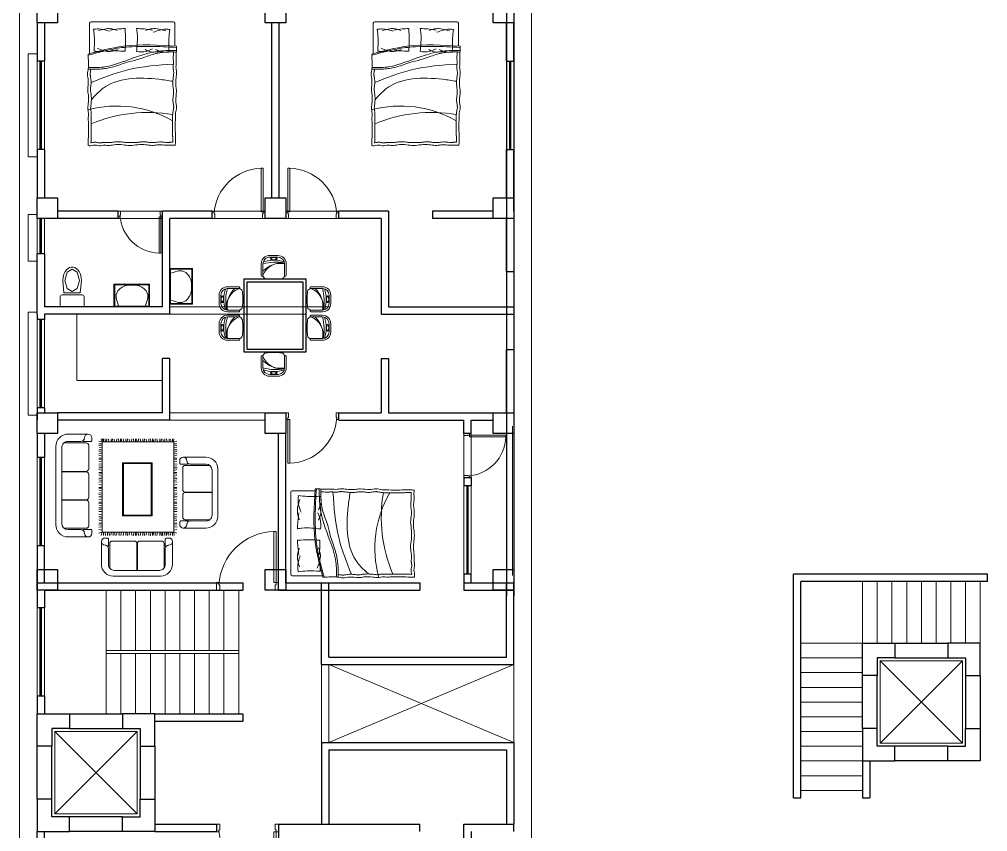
# Model space of a CAD drawing. Header units: inches. Extents: x 23587 to 406221, y -226199 to -75910.
# Drawn here: x 402297 to 402955, y -220463 to -219911 of the extents above; entities that cross this region are included whole.
import ezdxf

# ---------------------------------------------------------------- set-up
doc = ezdxf.new("R2010")
doc.units = ezdxf.units.IN
doc.header["$LTSCALE"] = 25.4
doc.header["$MEASUREMENT"] = 0
doc.linetypes.add('DASHED2', pattern=[9.525, 6.35, -3.175])
doc.layers.add('DOOR', color=42, linetype='Continuous')
for name, color, linetype, lineweight in [('FIXTURE', 8, 'Continuous', 13), ('Fresh air fan', 250, 'Continuous', 0), ('FUR', 24, 'Continuous', 13)]:
    doc.layers.add(name, color=color, linetype=linetype, lineweight=lineweight)

# ---------------------------------------------------------------- blocks, each defined once
blk = doc.blocks.new('VNBVN')
at = {"layer": 'DOOR', "color": 8, "lineweight": 5}
for points in [[(24894.12, -74768.93), (24892.62, -74768.93), (24892.62, -74801.93), (24894.12, -74801.93)], [(24855.62, -74801.93), (24855.62, -74806.93), (24857.62, -74806.93), (24857.62, -74803.43), (24857.12, -74803.43), (24857.12, -74801.93)], [(24895.62, -74801.93), (24895.62, -74806.93), (24893.62, -74806.93), (24893.62, -74803.43), (24894.12, -74803.43), (24894.12, -74801.93)]]:
    blk.add_lwpolyline(points, close=True, dxfattribs=at)
blk.add_arc((24893.65, -74805.51), 36.59, 91.61664, 176.74645, dxfattribs=at)
blk = doc.blocks.new('FGHFDHF')
at = {"layer": 'FUR', "color": 253, "lineweight": 5}
for p, q in [((955.15, -4492.06), (955.15, -4476.39)), ((956.1, -4475.44), (989.1, -4475.44)), ((987.2, -4475.44), (1011.99, -4475.44)), ((1012.94, -4476.39), (1012.94, -4497.01))]:
    blk.add_line(p, q, dxfattribs=at)
for centre, radius, start, end in [((956.1, -4476.39), 0.95, 90, 180), ((1011.99, -4476.39), 0.95, 0, 90), ((973.25, -4636.83), 99.85, 67.28718, 99.64959), ((994.26, -4607.39), 74.77, 74.62827, 120.25371)]:
    blk.add_arc(centre, radius, start, end, dxfattribs=at)
for points in [[(961.2, -4481.62), (970.54, -4480.09), (974.91, -4481.26)], [(1006.96, -4481.41), (998.68, -4480.09), (994.31, -4481.26)], [(958.53, -4480.71), (961.17, -4480.43), (969.81, -4482.53)], [(958.53, -4480.71), (959.07, -4486.67), (958.95, -4495.71)], [(970.3, -4481.05), (975.97, -4480.29), (981.07, -4479.96)], [(981.07, -4479.96), (980.59, -4483.29), (981.15, -4495.69)], [(988.86, -4479.96), (988.56, -4488.07), (988.78, -4495.33)], [(998.92, -4481.05), (993.25, -4480.29), (988.86, -4479.96)], [(1010.26, -4480.5), (1006.99, -4480.22), (999.41, -4481.79)], [(1010.26, -4480.5), (1009.72, -4486.67), (1009.84, -4495.35)], [(953.85, -4492.06), (990.03, -4492.03), (1013.99, -4497.29)], [(953.85, -4492.06), (954.05, -4496.42), (954.2, -4500.53), (954.12, -4503.97), (954.27, -4506.04), (953.9, -4509.69), (954.2, -4513.28), (954.35, -4519.34), (953.96, -4522.76), (954.42, -4529.17), (953.91, -4533.48), (954.51, -4537.37), (954.68, -4540.71), (954.64, -4552.34), (954.53, -4556.51), (954.79, -4559.39)], [(953.97, -4494.8), (965.52, -4495.31), (989.03, -4502.05), (1003.61, -4506.17), (1013.8, -4506.55)], [(958.95, -4495.71), (963.65, -4495.92), (968.1, -4494.25)], [(965.42, -4495.48), (970.32, -4495.97), (975.3, -4494.23)], [(970.21, -4493.84), (974.47, -4495.51), (981.15, -4495.69)], [(998.82, -4494.7), (994.74, -4495.15), (988.78, -4495.33)], [(1007.7, -4493.36), (998.9, -4495.61), (993.92, -4494.23)], [(1009.84, -4495.35), (1005.57, -4495.56), (1000.34, -4494.66)], [(1013.96, -4559.4), (1013.82, -4555.04), (1013.72, -4543.93), (1013.83, -4540.48), (1013.71, -4538.41), (1014.12, -4534.77), (1013.87, -4531.17), (1013.79, -4525.11), (1014.22, -4521.7), (1013.85, -4515.29), (1014.4, -4510.98), (1013.85, -4507.09), (1013.72, -4503.75), (1013.82, -4499.11), (1013.84, -4498.08), (1013.99, -4497.29)], [(956.04, -4504.12), (986.93, -4508.02), (1011.93, -4516.66)], [(956.33, -4515.81), (965.94, -4514.49), (1004.34, -4520.97), (1011.76, -4528.47)], [(1013.96, -4559.4), (1013.3, -4559.58), (1009.2, -4559.13), (1005.75, -4559.63), (1003.6, -4559.28), (1000.03, -4559.39), (996.36, -4558.98), (991.63, -4558.86), (986.96, -4559.41), (976.16, -4558.83), (971.74, -4559.33), (967.98, -4559.2), (964.41, -4558.94), (960.05, -4559.27), (957.67, -4559.14), (954.79, -4559.39)]]:
    blk.add_spline(points, degree=3, dxfattribs=at)
for points, knots in [([(953.87, -4492.86), (956.91, -4492.68), (959.92, -4492.49), (968.91, -4492.07), (974.87, -4491.96), (987.19, -4492.51), (989.11, -4492.71), (992.94, -4493.22), (994.85, -4493.54), (1000.58, -4494.65), (1004.38, -4495.58), (1010.05, -4497.06), (1011.91, -4497.56), (1013.78, -4498.07)], [0, 0, 0, 0, 9.44479, 9.44479, 28.334371, 28.334371, 34.525324, 34.525324, 40.716276, 40.716276, 53.09818, 53.09818, 59.167455, 59.167455, 59.167455, 59.167455]), ([(954.02, -4495.95), (954.66, -4495.94), (955.22, -4495.93), (956.92, -4495.91), (958.04, -4495.91), (960.65, -4495.96), (962.12, -4496.04), (964.34, -4496.28), (965.11, -4496.39), (966.63, -4496.67), (967.39, -4496.84), (969.67, -4497.43), (971.19, -4497.91), (975.62, -4499.52), (978.55, -4500.82), (987.59, -4502.73), (989.16, -4503.37), (992.33, -4504.56), (993.94, -4505.11), (996.99, -4506.02), (998.44, -4506.39), (1001.18, -4506.96), (1002.47, -4507.18), (1005.06, -4507.48), (1006.36, -4507.57), (1009.75, -4507.71), (1011.84, -4507.7), (1014.17, -4507.64)], [0, 0, 0, 0, 1.782034, 1.782034, 5.346101, 5.346101, 10.196119, 10.196119, 12.82454, 12.82454, 15.45296, 15.45296, 20.709801, 20.709801, 30.775139, 30.775139, 35.955445, 35.955445, 41.13575, 41.13575, 45.691005, 45.691005, 49.650261, 49.650261, 53.609516, 53.609516, 60.078988, 60.078988, 60.078988, 60.078988]), ([(955.96, -4495.92), (955.98, -4496.87), (955.99, -4497.06), (956.03, -4497.74), (956.06, -4498.24), (956.09, -4499.23), (956.1, -4499.71), (956.1, -4500.5), (956.09, -4500.81), (956.07, -4501.4), (956.05, -4501.69), (956.01, -4502.52), (955.99, -4503.04), (956.01, -4503.73), (956.02, -4503.93), (956.06, -4504.37), (956.08, -4504.6), (956.13, -4505.14), (956.16, -4505.44), (956.17, -4505.96), (956.17, -4506.16), (956.16, -4506.55), (956.15, -4506.74), (956.1, -4507.3), (956.06, -4507.64), (955.97, -4508.33), (955.92, -4508.65), (955.85, -4509.17), (955.83, -4509.37), (955.8, -4509.71), (955.79, -4509.86), (955.79, -4510.33), (955.81, -4510.68), (955.87, -4511.46), (955.93, -4511.9), (956.05, -4512.84), (956.12, -4513.34), (956.23, -4514.35), (956.27, -4514.86), (956.37, -4516.4), (956.39, -4517.43), (956.31, -4518.85), (956.28, -4519.22), (956.19, -4519.96), (956.15, -4520.31), (956.04, -4521.04), (955.99, -4521.41), (955.91, -4522.04), (955.89, -4522.3), (955.86, -4522.75), (955.86, -4522.94), (955.86, -4523.35), (955.87, -4523.55), (955.91, -4524.19), (955.96, -4524.64), (956.12, -4525.86), (956.23, -4526.66), (956.32, -4527.88), (956.33, -4528.26), (956.33, -4528.85), (956.33, -4529.06), (956.29, -4529.7), (956.24, -4530.11), (956.08, -4531.22), (955.95, -4531.87), (955.84, -4532.7), (955.82, -4532.94), (955.81, -4533.34), (955.81, -4533.5), (955.83, -4533.84), (955.84, -4534.02), (955.92, -4534.58), (955.99, -4534.99), (956.17, -4535.87), (956.27, -4536.35), (956.39, -4537.08), (956.42, -4537.31), (956.47, -4537.76), (956.49, -4537.99), (956.54, -4538.65), (956.55, -4539.08), (956.57, -4539.89), (956.58, -4540.27), (956.58, -4541.38), (956.59, -4542.12), (956.59, -4543.62), (956.58, -4544.38), (956.54, -4552.56), (956.52, -4552.97), (956.48, -4553.77), (956.46, -4554.16), (956.42, -4554.97), (956.41, -4555.38), (956.41, -4556.17), (956.43, -4556.56), (956.46, -4557.06), (956.47, -4557.17), (956.47, -4557.28)], [4.978875, 4.978875, 4.978875, 4.978875, 5.579958, 5.579958, 7.128971, 7.128971, 8.556084, 8.556084, 9.447278, 9.447278, 10.338472, 10.338472, 12.12086, 12.12086, 12.894639, 12.894639, 13.668418, 13.668418, 14.503571, 14.503571, 15.001558, 15.001558, 15.499545, 15.499545, 16.495519, 16.495519, 17.564655, 17.564655, 18.292536, 18.292536, 18.900849, 18.900849, 20.192298, 20.192298, 21.675724, 21.675724, 23.192838, 23.192838, 24.709952, 24.709952, 27.744179, 27.744179, 28.804202, 28.804202, 29.864225, 29.864225, 31.092823, 31.092823, 32.047926, 32.047926, 32.815273, 32.815273, 33.58262, 33.58262, 35.117314, 35.117314, 37.547779, 37.547779, 38.580626, 38.580626, 39.140234, 39.140234, 40.25945, 40.25945, 42.367848, 42.367848, 43.307358, 43.307358, 44.028218, 44.028218, 44.749078, 44.749078, 46.190798, 46.190798, 47.632517, 47.632517, 48.262773, 48.262773, 48.893028, 48.893028, 50.153538, 50.153538, 51.319075, 51.319075, 53.650149, 53.650149, 55.981222, 55.981222, 57.240447, 57.240447, 58.499671, 58.499671, 59.872408, 59.872408, 61.240897, 61.240897, 61.619663, 61.619663, 61.619663, 61.619663]), ([(1012.01, -4557.66), (1012.01, -4557.64), (1012.01, -4557.62), (1011.99, -4556.94), (1011.97, -4556.29), (1011.92, -4555.16), (1011.9, -4554.68), (1011.85, -4553.69), (1011.83, -4553.19), (1011.81, -4552.2), (1011.8, -4544.72), (1011.82, -4543.93), (1011.83, -4543.62), (1011.86, -4543.03), (1011.88, -4542.75), (1011.93, -4541.91), (1011.95, -4541.39), (1011.94, -4540.7), (1011.94, -4540.51), (1011.9, -4540.07), (1011.88, -4539.83), (1011.84, -4539.29), (1011.82, -4538.99), (1011.81, -4538.47), (1011.81, -4538.27), (1011.83, -4537.88), (1011.84, -4537.69), (1011.89, -4537.14), (1011.94, -4536.79), (1012.04, -4536.11), (1012.1, -4535.78), (1012.17, -4535.27), (1012.19, -4535.07), (1012.22, -4534.73), (1012.23, -4534.58), (1012.25, -4534.1), (1012.23, -4533.76), (1012.17, -4532.98), (1012.12, -4532.54), (1012.01, -4531.6), (1011.95, -4531.09), (1011.85, -4530.08), (1011.82, -4529.57), (1011.74, -4528.03), (1011.73, -4527), (1011.83, -4525.58), (1011.87, -4525.21), (1011.96, -4524.48), (1012.01, -4524.13), (1012.12, -4523.4), (1012.18, -4523.02), (1012.26, -4522.4), (1012.29, -4522.14), (1012.32, -4521.68), (1012.33, -4521.49), (1012.33, -4521.09), (1012.32, -4520.88), (1012.29, -4520.25), (1012.24, -4519.8), (1012.1, -4518.58), (1012, -4517.77), (1011.93, -4516.55), (1011.92, -4516.18), (1011.93, -4515.58), (1011.93, -4515.37), (1011.98, -4514.73), (1012.03, -4514.32), (1012.21, -4513.22), (1012.34, -4512.56), (1012.46, -4511.73), (1012.48, -4511.49), (1012.5, -4511.1), (1012.51, -4510.94), (1012.49, -4510.6), (1012.48, -4510.42), (1012.41, -4509.86), (1012.34, -4509.45), (1012.23, -4508.86), (1012.23, -4508.66), (1012.2, -4507.68)], [1.890882, 1.890882, 1.890882, 1.890882, 1.960247, 1.960247, 4.030945, 4.030945, 5.579958, 5.579958, 7.128971, 7.128971, 8.556084, 8.556084, 9.447278, 9.447278, 10.338472, 10.338472, 12.12086, 12.12086, 12.894639, 12.894639, 13.668418, 13.668418, 14.503571, 14.503571, 15.001558, 15.001558, 15.499545, 15.499545, 16.495519, 16.495519, 17.564655, 17.564655, 18.292536, 18.292536, 18.900849, 18.900849, 20.192298, 20.192298, 21.675724, 21.675724, 23.192838, 23.192838, 24.709952, 24.709952, 27.744179, 27.744179, 28.804202, 28.804202, 29.864225, 29.864225, 31.092823, 31.092823, 32.047926, 32.047926, 32.815273, 32.815273, 33.58262, 33.58262, 35.117314, 35.117314, 37.547779, 37.547779, 38.580626, 38.580626, 39.140234, 39.140234, 40.25945, 40.25945, 42.367848, 42.367848, 43.307358, 43.307358, 44.028218, 44.028218, 44.749078, 44.749078, 46.190798, 46.190798, 46.680276, 46.680276, 46.680276, 46.680276]), ([(1012.01, -4557.66), (1011.95, -4557.65), (1011.88, -4557.63), (1011.46, -4557.55), (1011.06, -4557.45), (1010.37, -4557.33), (1010.13, -4557.29), (1009.7, -4557.25), (1009.53, -4557.23), (1009.2, -4557.23), (1009.04, -4557.23), (1008.74, -4557.25), (1008.59, -4557.26), (1008.18, -4557.31), (1007.92, -4557.36), (1007.27, -4557.49), (1006.92, -4557.57), (1006.32, -4557.69), (1006.07, -4557.73), (1005.84, -4557.73), (1005.79, -4557.73), (1005.67, -4557.72), (1005.6, -4557.72), (1005.38, -4557.68), (1005.2, -4557.65), (1004.81, -4557.57), (1004.62, -4557.53), (1004.27, -4557.46), (1004.12, -4557.43), (1003.82, -4557.39), (1003.67, -4557.37), (1003.39, -4557.35), (1003.25, -4557.34), (1002.84, -4557.33), (1002.58, -4557.33), (1001.77, -4557.37), (1001.27, -4557.42), (1000.58, -4557.47), (1000.37, -4557.48), (1000.04, -4557.49), (999.92, -4557.49), (999.67, -4557.49), (999.55, -4557.48), (999.16, -4557.45), (998.89, -4557.43), (998.2, -4557.34), (997.76, -4557.27), (996.84, -4557.13), (996.34, -4557.06), (995.35, -4556.95), (994.86, -4556.92), (993.68, -4556.87), (993, -4556.87), (992.02, -4556.92), (991.72, -4556.94), (990.81, -4557.04), (990.22, -4557.13), (989.17, -4557.29), (988.7, -4557.36), (987.89, -4557.46), (987.55, -4557.49), (987, -4557.52), (986.79, -4557.52), (986.34, -4557.5), (986.11, -4557.49), (980.9, -4557.42), (980.4, -4557.35), (979.1, -4557.16), (978.28, -4557.03), (977.06, -4556.94), (976.71, -4556.92), (976.12, -4556.92), (975.89, -4556.93), (975.45, -4556.95), (975.23, -4556.97), (974.59, -4557.04), (974.18, -4557.09), (973.36, -4557.21), (972.95, -4557.27), (972.29, -4557.36), (972.04, -4557.39), (971.57, -4557.44), (971.37, -4557.45), (970.93, -4557.46), (970.72, -4557.47), (970.05, -4557.46), (969.6, -4557.44), (968.54, -4557.36), (967.93, -4557.29), (966.63, -4557.15), (965.95, -4557.08), (964.98, -4557.04), (964.73, -4557.04), (964.16, -4557.04), (963.86, -4557.06), (963.29, -4557.1), (963.01, -4557.13), (962.2, -4557.21), (961.7, -4557.28), (960.99, -4557.34), (960.76, -4557.35), (960.39, -4557.37), (960.25, -4557.37), (959.94, -4557.37), (959.76, -4557.36), (959.38, -4557.34), (959.18, -4557.32), (958.71, -4557.29), (958.44, -4557.27), (957.88, -4557.24), (957.6, -4557.24), (957.05, -4557.25), (956.78, -4557.26), (956.5, -4557.28), (956.49, -4557.28), (956.47, -4557.28)], [2.468295, 2.468295, 2.468295, 2.468295, 2.72176, 2.72176, 3.951616, 3.951616, 4.554057, 4.554057, 4.947685, 4.947685, 5.279448, 5.279448, 5.611211, 5.611211, 6.274736, 6.274736, 7.407159, 7.407159, 8.539581, 8.539581, 8.895906, 8.895906, 9.25223, 9.25223, 9.96488, 9.96488, 10.540138, 10.540138, 10.926568, 10.926568, 11.265437, 11.265437, 11.604305, 11.604305, 12.282043, 12.282043, 13.80513, 13.80513, 14.589285, 14.589285, 15.07888, 15.07888, 15.568475, 15.568475, 16.547664, 16.547664, 17.979548, 17.979548, 19.423334, 19.423334, 20.86712, 20.86712, 22.816137, 22.816137, 23.668334, 23.668334, 25.42301, 25.42301, 26.987851, 26.987851, 28.246059, 28.246059, 29.092679, 29.092679, 29.9393, 29.9393, 31.632541, 31.632541, 34.096495, 34.096495, 35.066902, 35.066902, 35.672463, 35.672463, 36.278023, 36.278023, 37.489145, 37.489145, 38.810083, 38.810083, 39.709316, 39.709316, 40.493116, 40.493116, 41.276917, 41.276917, 42.844517, 42.844517, 44.859637, 44.859637, 46.874757, 46.874757, 47.587839, 47.587839, 48.406198, 48.406198, 49.224558, 49.224558, 50.861277, 50.861277, 51.682262, 51.682262, 52.22872, 52.22872, 52.899541, 52.899541, 53.570363, 53.570363, 54.377246, 54.377246, 55.115182, 55.115182, 55.853119, 55.853119, 55.895222, 55.895222, 55.895222, 55.895222])]:
    blk.add_open_spline(points, degree=3, knots=knots, dxfattribs=at)
blk = doc.blocks.new('BVBVC')
at = {"layer": 'FIXTURE'}
for p, q in [((33098.14, 895.01), (33096.64, 893.61)), ((33100.48, 896.08), (33098.14, 895.01)), ((33103.06, 896.03), (33100.48, 896.08)), ((33108.95, 894.33), (33103.06, 896.03)), ((33095.47, 891.94), (33094.65, 890.17)), ((33096.64, 893.61), (33095.47, 891.94)), ((33108.95, 876.33), (33108.95, 894.33)), ((33094.65, 880.48), (33095.47, 878.72)), ((33095.47, 878.72), (33096.64, 877.04)), ((33096.64, 877.04), (33098.14, 875.64)), ((33098.14, 875.64), (33100.48, 874.58)), ((33103.06, 874.63), (33108.95, 876.33)), ((33100.48, 874.58), (33103.06, 874.63))]:
    blk.add_line(p, q, dxfattribs=at)
blk.add_arc((33119.15, 885.33), 24.97, 168.8173, 191.1827, dxfattribs=at)
blk = doc.blocks.new('COM')
at = {"layer": 'FIXTURE', "linetype": 'Continuous'}
for p, q in [((-9.65, 29.96), (8.35, 29.96)), ((-9.65, 22.46), (-9.65, 29.96)), ((8.35, 29.96), (8.35, 22.46)), ((6.85, 20.96), (-8.15, 20.96)), ((-7.65, 9.96), (-6.81, 19.46)), ((5.52, 19.46), (-6.81, 19.46)), ((-4.37, 16.17), (-6.15, 9.96)), ((-0.65, 18.46), (-4.37, 16.17)), ((3.08, 16.17), (-0.65, 18.46)), ((4.85, 9.96), (3.08, 16.17)), ((6.35, 9.96), (5.52, 19.46)), ((-7.65, 9.96), (-7.53, 8.12)), ((-7.53, 8.12), (-7.17, 6.34)), ((-6.15, 9.96), (-4.37, 3.75)), ((3.08, 3.75), (4.85, 9.96)), ((5.88, 6.34), (6.23, 8.12)), ((6.23, 8.12), (6.35, 9.96)), ((-7.17, 6.34), (-6.6, 4.69)), ((-6.6, 4.69), (-5.82, 3.22)), ((-5.82, 3.22), (-4.86, 1.98)), ((-4.86, 1.98), (-3.77, 1.01)), ((-4.37, 3.75), (-0.65, 1.46)), ((-3.77, 1.01), (-2.56, 0.34)), ((-2.56, 0.34), (-1.29, 0)), ((-1.29, 0), (0, 0)), ((-0.65, 1.46), (3.08, 3.75)), ((0, 0), (1.27, 0.34)), ((1.27, 0.34), (2.47, 1.01)), ((2.47, 1.01), (3.57, 1.98)), ((3.57, 1.98), (4.53, 3.22)), ((4.53, 3.22), (5.31, 4.69)), ((5.31, 4.69), (5.88, 6.34))]:
    blk.add_line(p, q, dxfattribs=at)
for centre, start, end in [((-8.15, 22.46), 180, 270), ((6.85, 22.46), 270, 0)]:
    blk.add_arc(centre, 1.5, start, end, dxfattribs=at)
blk = doc.blocks.new('SC')
at = {"layer": 'FUR', "color": 251, "lineweight": 5, "true_color": 0x636466}
for p, q in [((-11.4, -3.63), (-11.4, 6.55)), ((-9.9, -3.63), (-9.9, 6.55)), ((9.3, -3.63), (9.3, 6.55)), ((10.8, -3.63), (10.8, 6.55)), ((-3.9, -9.63), (3.3, -9.63)), ((-3.9, -11.12), (3.3, -11.12))]:
    blk.add_line(p, q, dxfattribs=at)
for centre, radius, start, end in [((-6.9, 6.55), 3, 97.50164, 180), ((-0.3, -43.57), 53.55, 82.49836, 97.50164), ((6.3, 6.55), 3, 0, 82.49836), ((-10.65, 6.55), 0.749, 0, 180), ((-5.99, 16.3), 20.31, 258.89378, 318.84401), ((-7.09, 12.93), 17.59, 260.98594, 338.73645), ((10.05, 6.55), 0.749, 0, 180), ((-3.9, -3.63), 7.5, 180, 270), ((-3.9, -3.63), 6, 180, 270), ((-1.88, 33.6), 38.87, 258.16903, 286.7102), ((-0.3, 24.07), 31.04, 252.59146, 287.40854), ((3.3, -3.63), 6, 270, 0), ((3.3, -3.63), 7.5, 270, 0)]:
    blk.add_arc(centre, radius, start, end, dxfattribs=at)
at = {"layer": 'FUR', "color": 251, "lineweight": 5, "true_color": 0x636466, "extrusion": (0, 0, -1)}
blk.add_ellipse((-0.3, -8.29), major_axis=(2.95, 0), ratio=0.451831, dxfattribs=at)
at = {"layer": 'FUR', "color": 251, "lineweight": 5, "true_color": 0x636466}
blk.add_open_spline([(2.29, -8.29), (2.29, -8.34), (2.28, -8.38), (2.22, -8.5), (2.17, -8.56), (2.01, -8.7), (1.91, -8.78), (1.5, -9), (1.1, -9.12), (0.21, -9.27), (-0.29, -9.29), (-1.24, -9.22), (-1.69, -9.13), (-2.3, -8.9), (-2.51, -8.78), (-2.76, -8.58), (-2.83, -8.5), (-2.89, -8.36), (-2.9, -8.32), (-2.89, -8.21), (-2.86, -8.14), (-2.74, -7.99), (-2.64, -7.9), (-2.36, -7.73), (-2.19, -7.64), (-1.57, -7.43), (-1.02, -7.33), (0.1, -7.3), (0.67, -7.37), (1.45, -7.58), (1.72, -7.7), (2.06, -7.91), (2.16, -8.01), (2.27, -8.16), (2.28, -8.22), (2.29, -8.27), (2.29, -8.28), (2.29, -8.29)], degree=3, knots=[0, 0, 0, 0, 0.234262, 0.234262, 0.468524, 0.468524, 0.702786, 0.702786, 1.220033, 1.220033, 1.73728, 1.73728, 2.254527, 2.254527, 2.632082, 2.632082, 2.916235, 2.916235, 3.200389, 3.200389, 3.484542, 3.484542, 3.768696, 3.768696, 4.052849, 4.052849, 4.656099, 4.656099, 5.25935, 5.25935, 5.665501, 5.665501, 5.976888, 5.976888, 6.228256, 6.228256, 6.283185, 6.283185, 6.283185, 6.283185], dxfattribs=at)
blk = doc.blocks.new('gfhjfdjh')
at = {"layer": 'Fresh air fan', "color": 250, "lineweight": 5, "ltscale": 0.09}
for p, q in [((15038.19, -15862.53), (14995.89, -15862.53)), ((14995.89, -15862.53), (14995.89, -15911.92)), ((15038.19, -15862.53), (15038.19, -15911.92)), ((15038.19, -15911.92), (14995.89, -15911.92))]:
    blk.add_line(p, q, dxfattribs=at)
at = {"layer": 'Fresh air fan', "color": 250, "lineweight": 25, "ltscale": 0.09}
for points in [[(14995.89, -15862.53), (15038.19, -15862.53), (15038.19, -15911.92), (14995.89, -15911.92)], [(14997.89, -15864.53), (15036.19, -15864.53), (15036.19, -15909.92), (14997.89, -15909.92)]]:
    blk.add_lwpolyline(points, close=True, dxfattribs=at)
at = {"layer": 'FUR'}
for p, xscale, yscale, zscale, rotation in [((15015.96, -15854.6), 0.764999999992142, 0.764999999992142, 0.764999999992142, 180), ((14987.6, -15879.19), 0.7650000000012369, 0.7650000000012369, 0.7650000000012369, 270), ((15046.47, -15879.19), -0.7650000000012369, 0.7650000000012369, 0.7650000000012369, 90), ((14987.6, -15898.54), 0.7650000000012369, 0.7650000000012369, 0.7650000000012369, 270), ((15046.47, -15898.54), -0.7650000000012369, 0.7650000000012369, 0.7650000000012369, 90)]:
    blk.add_blockref('SC', p, dxfattribs=dict(at, xscale=xscale, yscale=yscale, zscale=zscale, rotation=rotation))
at = {"layer": 'FUR', "extrusion": (0, 0, -1), "xscale": 0.764999999992142, "yscale": 0.764999999992142, "zscale": -0.764999999992142}
blk.add_blockref('SC', (-15015.96, -15919.56), dxfattribs=at)
blk = doc.blocks.new('BVBCVBCV')
at = {"layer": 'FUR', "color": 8, "lineweight": 9}
for p, q in [((83412.25, -7880.34), (83395.41, -7880.34)), ((83398.11, -7874.63), (83413.5, -7874.67)), ((83410.5, -7918.04), (83410.13, -7918.52)), ((83414.65, -7918.04), (83413.33, -7918.04))]:
    blk.add_line(p, q, dxfattribs=at)
at = {"layer": 'FUR', "color": 8, "linetype": 'Continuous', "lineweight": 9}
for p, q in [((83408.69, -7918.04), (83397.94, -7918.04)), ((83410.5, -7918.04), (83415.1, -7918.04)), ((83415.9, -7918.84), (83415.9, -7920.45)), ((83413.5, -7922.85), (83398.08, -7922.85))]:
    blk.add_line(p, q, dxfattribs=at)
at = {"layer": 'FUR', "color": 8, "lineweight": 9}
for points in [[(83393.93, -7914.03), (83393.93, -7883.45, -0.416121), (83397.97, -7879.44), (83408.69, -7879.48)], [(83412.25, -7898.74, 0.414214), (83413.85, -7897.14), (83413.85, -7881.95, 0.414214), (83412.25, -7880.34)], [(83412.25, -7899.08, -0.414214), (83413.85, -7900.68), (83413.85, -7915.63, -0.414214), (83412.25, -7917.24)]]:
    blk.add_lwpolyline(points, format="xyb", dxfattribs=at)
for points in [[(83415.9, -7877.08, 1), (83411.09, -7877.08, -0.235426), (83410.13, -7879), (83410.5, -7879.48), (83415.1, -7879.48, 0.414214), (83415.9, -7878.68)], [(83415.9, -7920.45, -1), (83411.09, -7920.45, 0.235426), (83410.13, -7918.52), (83410.5, -7918.04), (83415.1, -7918.04, -0.414214), (83415.9, -7918.84)]]:
    blk.add_lwpolyline(points, format="xyb", close=True, dxfattribs=at)
for points in [[(83393.93, -7898.74), (83412.25, -7898.74)], [(83393.93, -7899.08), (83412.25, -7899.08)], [(83412.25, -7917.24), (83395.54, -7917.24)]]:
    blk.add_lwpolyline(points, dxfattribs=at)
for centre, radius, start, end in [((83398.08, -7882.65), 8.02, 89.78945, 179.50941), ((83397.94, -7914.03), 4.01, 179.99951, 269.99951)]:
    blk.add_arc(centre, radius, start, end, dxfattribs=at)
at = {"layer": 'FUR', "color": 8, "linetype": 'Continuous', "lineweight": 9}
for centre, radius, start, end in [((83408.69, -7877.08), 2.41, 269.99951, 359.99951), ((88361.56, -7898.74), 4971.52, 179.81377, 180.18624), ((83398.08, -7914.83), 8.02, 180.49085, 269.99951), ((83408.69, -7920.45), 2.41, 359.99951, 89.99951), ((83413.5, -7920.45), 2.41, 179.99951, 359.99951), ((83415.1, -7918.84), 0.802, 359.99951, 89.99951)]:
    blk.add_arc(centre, radius, start, end, dxfattribs=at)
blk = doc.blocks.new('carpet')
at = {"color": 251, "lineweight": 5, "ltscale": 0.2, "true_color": 0x636466}
for p, q in [((34806.2, -5271.6), (34802.7, -5271.7)), ((34806.2, -5270.2), (34802.8, -5269.3)), ((34806.2, -5270.2), (34805.2, -5266.8)), ((34808.3, -5270.2), (34809.2, -5266.8)), ((34811.9, -5270.2), (34811.7, -5266.7)), ((34813.5, -5270.2), (34814.1, -5266.8)), ((34815.9, -5270.2), (34815.8, -5266.7)), ((34818.1, -5270.2), (34818.6, -5267.1)), ((34820.7, -5270.2), (34820.2, -5266.8)), ((34822.5, -5270.2), (34822.5, -5266.8)), ((34824.7, -5270.2), (34825.5, -5266.8)), ((34828.2, -5270.2), (34828, -5266.7)), ((34829.8, -5270.2), (34830.4, -5266.8)), ((34832.2, -5270.2), (34832.1, -5266.7)), ((34834.4, -5270.2), (34835, -5267.1)), ((34837.1, -5270.2), (34836.5, -5266.8)), ((34838.2, -5270.2), (34838.2, -5266.8)), ((34840.4, -5270.2), (34841.2, -5266.8)), ((34843.9, -5270.2), (34843.7, -5266.7)), ((34845.5, -5270.2), (34846.1, -5266.8)), ((34847.9, -5270.2), (34847.8, -5266.7)), ((34850.1, -5270.2), (34850.7, -5267.1)), ((34852.8, -5270.2), (34852.2, -5266.8)), ((34853.8, -5270.2), (34853.8, -5266.8)), ((34856, -5270.2), (34856.8, -5266.8)), ((34859.5, -5270.2), (34859.3, -5266.7)), ((34861.1, -5270.2), (34861.7, -5266.8)), ((34863.5, -5270.2), (34863.4, -5266.7)), ((34865.7, -5270.2), (34866.3, -5267.1)), ((34868.4, -5270.2), (34867.8, -5266.8)), ((34869.7, -5270.2), (34869.7, -5266.8)), ((34871.8, -5270.2), (34872.7, -5266.8)), ((34874.6, -5270.2), (34874.4, -5266.7)), ((34876.2, -5270.2), (34876.8, -5266.8)), ((34878.6, -5270.2), (34878.5, -5266.7)), ((34880.8, -5270.2), (34881.4, -5267.1)), ((34883.5, -5270.2), (34882.9, -5266.8)), ((34884.8, -5270.2), (34884.8, -5266.8)), ((34886.9, -5270.2), (34887.8, -5266.8)), ((34889.7, -5270.2), (34889.5, -5266.7)), ((34891.3, -5270.2), (34891.9, -5266.8)), ((34893.7, -5270.2), (34893.6, -5266.7)), ((34895.9, -5270.2), (34896.5, -5267.1)), ((34898.6, -5270.2), (34898, -5266.8)), ((34899.9, -5270.2), (34899.9, -5266.8)), ((34902, -5270.2), (34902.9, -5266.8)), ((34902, -5270.2), (34902.9, -5266.8)), ((34902, -5270.2), (34905.3, -5269.3)), ((34902, -5271.4), (34905.3, -5270.5)), ((34902, -5271.6), (34905.4, -5271.7)), ((34806.2, -5273.5), (34802.8, -5274)), ((34806.2, -5276.1), (34802.8, -5276.1)), ((34806.2, -5277.4), (34802.8, -5278)), ((34806.2, -5282.1), (34802.8, -5282.1)), ((34806.2, -5280.1), (34803.1, -5279.5)), ((34902, -5273.5), (34905.3, -5273.5)), ((34902, -5274.8), (34905.3, -5275.4)), ((34902, -5277.5), (34905.1, -5276.9)), ((34902, -5279.7), (34905.4, -5279.8)), ((34902, -5280.8), (34905.3, -5281.4)), ((34902, -5283.5), (34905.1, -5282.9)), ((34806.2, -5288.3), (34802.7, -5288.4)), ((34806.2, -5283.4), (34802.8, -5284)), ((34806.2, -5290.7), (34802.8, -5290.1)), ((34806.2, -5293.3), (34802.8, -5292.5)), ((34806.2, -5286.1), (34803.1, -5285.5)), ((34902, -5285.7), (34905.4, -5285.8)), ((34902, -5288.1), (34905.3, -5287.5)), ((34902, -5289.7), (34905.4, -5289.9)), ((34902, -5291.3), (34905.3, -5290.4)), ((34902, -5293.3), (34905.3, -5292.5)), ((34806.2, -5301.6), (34802.7, -5301.7)), ((34806.2, -5295.5), (34802.8, -5295.5)), ((34806.2, -5296.8), (34802.8, -5297.3)), ((34806.2, -5304), (34802.8, -5303.4)), ((34806.2, -5299.4), (34803.1, -5298.9)), ((34902, -5295.5), (34905.3, -5295.5)), ((34902, -5296.8), (34905.3, -5297.3)), ((34902, -5299.4), (34905.1, -5298.9)), ((34902, -5301.6), (34905.4, -5301.7)), ((34902, -5304), (34905.3, -5303.4)), ((34806.2, -5305.6), (34802.7, -5305.8)), ((34806.2, -5308.6), (34802.7, -5308.8)), ((34806.2, -5307.3), (34802.8, -5306.4)), ((34806.2, -5311.4), (34802.8, -5310.6)), ((34806.2, -5313.6), (34802.8, -5313.6)), ((34902, -5305.6), (34905.4, -5305.8)), ((34902, -5307.3), (34905.3, -5306.4)), ((34902, -5308.6), (34905.4, -5308.8)), ((34902, -5311.4), (34905.3, -5310.6)), ((34902, -5313.6), (34905.3, -5313.6)), ((34806.2, -5319.7), (34802.7, -5319.8)), ((34806.2, -5323.7), (34802.7, -5323.9)), ((34806.2, -5314.8), (34802.8, -5315.4)), ((34806.2, -5322.1), (34802.8, -5321.5)), ((34806.2, -5325.1), (34802.8, -5324.2)), ((34806.2, -5317.5), (34803.1, -5316.9)), ((34902, -5314.8), (34905.3, -5315.4)), ((34902, -5317.5), (34905.1, -5316.9)), ((34902, -5319.7), (34905.4, -5319.8)), ((34902, -5322.1), (34905.3, -5321.5)), ((34902, -5323.7), (34905.4, -5323.9)), ((34902, -5325.1), (34905.3, -5324.2)), ((34806.2, -5326.4), (34802.7, -5326.6)), ((34806.2, -5334.2), (34802.7, -5334.3)), ((34806.2, -5329.2), (34802.8, -5328.4)), ((34806.2, -5331.4), (34802.8, -5331.4)), ((34806.2, -5332.6), (34802.8, -5333.2)), ((34902, -5326.4), (34905.4, -5326.6)), ((34902, -5329.2), (34905.3, -5328.4)), ((34902, -5331.4), (34905.3, -5331.4)), ((34902, -5332.6), (34905.3, -5333.2)), ((34806.2, -5338.2), (34802.7, -5338.4)), ((34806.2, -5340.9), (34802.7, -5341.1)), ((34806.2, -5336.6), (34802.8, -5336)), ((34806.2, -5339.5), (34802.8, -5338.6)), ((34806.2, -5345), (34802.8, -5345)), ((34806.2, -5343.3), (34803.1, -5342.7)), ((34902, -5335.3), (34905.1, -5334.7)), ((34902, -5336.7), (34905.4, -5336.9)), ((34902, -5339.4), (34905.3, -5338.6)), ((34902, -5341.6), (34905.3, -5341.6)), ((34902, -5343.5), (34905.1, -5343)), ((34902, -5344.9), (34905.4, -5345.1)), ((34806.2, -5346.3), (34802.8, -5346.8)), ((34806.2, -5346.3), (34805.2, -5349.7)), ((34808.3, -5346.3), (34809.2, -5349.7)), ((34811.9, -5346.3), (34811.7, -5349.8)), ((34813.5, -5346.3), (34814.1, -5349.7)), ((34815.9, -5346.3), (34815.8, -5349.8)), ((34818.1, -5346.3), (34818.6, -5349.4)), ((34820.7, -5346.3), (34820.2, -5349.7)), ((34822.5, -5346.3), (34822.5, -5349.7)), ((34824.7, -5346.3), (34825.5, -5349.7)), ((34828.2, -5346.3), (34828, -5349.8)), ((34829.8, -5346.3), (34830.4, -5349.7)), ((34832.2, -5346.3), (34832.1, -5349.8)), ((34834.4, -5346.3), (34835, -5349.4)), ((34837.1, -5346.3), (34836.5, -5349.7)), ((34838.2, -5346.3), (34838.2, -5349.7)), ((34840.4, -5346.3), (34841.2, -5349.7)), ((34843.9, -5346.3), (34843.7, -5349.8)), ((34845.5, -5346.3), (34846.1, -5349.7)), ((34847.9, -5346.3), (34847.8, -5349.8)), ((34850.1, -5346.3), (34850.7, -5349.4)), ((34852.8, -5346.3), (34852.2, -5349.7)), ((34853.8, -5346.3), (34853.8, -5349.7)), ((34856, -5346.3), (34856.8, -5349.7)), ((34859.5, -5346.3), (34859.3, -5349.8)), ((34861.1, -5346.3), (34861.7, -5349.7)), ((34863.5, -5346.3), (34863.4, -5349.8)), ((34865.7, -5346.3), (34866.3, -5349.4)), ((34868.4, -5346.3), (34867.8, -5349.7)), ((34869.7, -5346.3), (34869.7, -5349.7)), ((34871.8, -5346.3), (34872.7, -5349.7)), ((34874.6, -5346.3), (34874.4, -5349.8)), ((34876.2, -5346.3), (34876.8, -5349.7)), ((34878.6, -5346.3), (34878.5, -5349.8)), ((34880.8, -5346.3), (34881.4, -5349.4)), ((34883.5, -5346.3), (34882.9, -5349.7)), ((34884.8, -5346.3), (34884.8, -5349.7)), ((34886.9, -5346.3), (34887.8, -5349.7)), ((34889.7, -5346.3), (34889.5, -5349.8)), ((34891.3, -5346.3), (34891.9, -5349.7)), ((34893.7, -5346.3), (34893.6, -5349.8)), ((34895.9, -5346.3), (34896.5, -5349.4)), ((34898.6, -5346.3), (34898, -5349.7)), ((34899.9, -5346.3), (34899.9, -5349.7)), ((34902, -5346), (34905.3, -5346.5)), ((34902, -5346.3), (34902.9, -5349.7))]:
    blk.add_line(p, q, dxfattribs=at)
blk.add_lwpolyline([(34806.2, -5270.2), (34902, -5270.2), (34902, -5346.3), (34806.2, -5346.4)], close=True, dxfattribs=at)
blk = doc.blocks.new('DFSGHGHDF')
at = {"layer": 'FUR', "xscale": -1, "rotation": 90}
blk.add_blockref('BVBCVBCV', (-6606.71, 76519.49), dxfattribs=at)
blk = doc.blocks.new('DSFSDF')
at = {"layer": 'FUR', "color": 251, "linetype": 'Continuous', "true_color": 0x636466}
for p, q in [((473350.58, -58069.91), (473334.47, -58069.91)), ((473353.57, -58074.91), (473353.57, -58072.91)), ((473344.57, -58075.91), (473334.29, -58075.91)), ((473346.84, -58075.91), (473352.57, -58075.91))]:
    blk.add_line(p, q, dxfattribs=at)
at = {"layer": 'FUR', "color": 251, "true_color": 0x636466}
for p, q in [((473346.84, -58075.91), (473346.38, -58075.31)), ((473352.02, -58075.91), (473350.36, -58075.91)), ((473349.01, -58145.82), (473331.13, -58145.81)), ((473334.5, -58152.94), (473350.57, -58152.89))]:
    blk.add_line(p, q, dxfattribs=at)
for points in [[(473353.57, -58072.91, 1), (473347.57, -58072.91, -0.235426), (473346.38, -58075.31), (473346.84, -58075.91), (473352.57, -58075.91, 0.414214), (473353.57, -58074.91)], [(473353.57, -58149.89, -1), (473347.57, -58149.89, 0.235426), (473346.38, -58147.5), (473346.83, -58146.89), (473352.57, -58146.89, -0.414214), (473353.57, -58147.89)]]:
    blk.add_lwpolyline(points, format="xyb", close=True, dxfattribs=at)
for points in [[(473329.29, -58080.91), (473329.29, -58141.94, 0.416121), (473334.32, -58146.94), (473344.57, -58146.89)], [(473349.02, -58099.56, 0.414214), (473351.02, -58097.56), (473351.02, -58078.91, 0.414214), (473349.02, -58076.91)], [(473349.02, -58122.46, 0.414214), (473351.02, -58120.46), (473351.02, -58101.81, 0.414214), (473349.02, -58099.81)], [(473349.01, -58122.87, -0.414214), (473351.01, -58124.87), (473351.01, -58143.82, -0.414214), (473349.01, -58145.82)]]:
    blk.add_lwpolyline(points, format="xyb", dxfattribs=at)
for points in [[(473349.02, -58076.91), (473331.29, -58076.91)], [(473329.29, -58099.56), (473349.02, -58099.56)], [(473349.02, -58099.81), (473329.29, -58099.81)], [(473329.29, -58122.46), (473349.02, -58122.46)], [(473329.29, -58122.87), (473349.01, -58122.87)]]:
    blk.add_lwpolyline(points, dxfattribs=at)
at = {"layer": 'FUR', "color": 251, "linetype": 'Continuous', "true_color": 0x636466}
for centre, radius, start, end in [((473334.47, -58079.91), 10, 89.99718, 179.50584), ((473344.57, -58072.91), 3, 269.99718, 359.99718), ((473350.57, -58072.91), 3, 359.99718, 179.99718), ((488569.05, -58112.22), 15244.61, 179.878255, 180.115784), ((473352.57, -58074.91), 1, 269.99718, 359.99718), ((473344.57, -58149.89), 3, 359.99718, 89.99718)]:
    blk.add_arc(centre, radius, start, end, dxfattribs=at)
at = {"layer": 'FUR', "color": 251, "true_color": 0x636466}
for centre, radius, start, end in [((473334.29, -58080.91), 5, 89.99718, 179.99718), ((473334.47, -58142.94), 10, 180.48728, 270.20724)]:
    blk.add_arc(centre, radius, start, end, dxfattribs=at)
blk = doc.blocks.new('sdfhfghfdh')
at = {"layer": 'Fresh air fan', "color": 250, "lineweight": 9, "ltscale": 0.09}
for points in [[(14911.91, -15777.84), (14931.91, -15777.84), (14931.91, -15741.84), (14911.91, -15741.84)], [(14912.41, -15777.34), (14931.41, -15777.34), (14931.41, -15742.34), (14912.41, -15742.34)]]:
    blk.add_lwpolyline(points, close=True, dxfattribs=at)
at = {"layer": 'Fresh air fan', "color": 250, "lineweight": 9}
blk.add_blockref('DFSGHGHDF', (13629.58, -8830.38), dxfattribs=at)
at = {"layer": 'FUR', "xscale": 0.8419949999979236, "yscale": 0.8419949999979236, "zscale": 0.8419949999979236}
blk.add_blockref('DSFSDF', (-383670.33, 33167.08), dxfattribs=at)
at = {"layer": 'FUR', "xscale": -0.6400000000139698, "yscale": 0.6400000000139698, "zscale": 0.6400000000139698, "rotation": 90}
blk.add_blockref('carpet', (11525.02, 6545.21), dxfattribs=at)
at = {"layer": 'FUR', "xscale": -1}
blk.add_blockref('BVBCVBCV', (98366.6, -7858.92), dxfattribs=at)

msp = doc.modelspace()

# ---------------------------------------------------------------- linework, layer by layer
at = {"layer": 'Fresh air fan', "color": 250, "lineweight": 13, "ltscale": 0.09}
for p, q in [((402297.24, -220912.44), (402297.24, -219612.11)), ((402645.24, -220912.44), (402645.24, -219832.44)), ((402399.46, -220106.44), (402508.34, -220106.44)), ((402336.24, -220111.44), (402336.24, -220156.44)), ((402399.46, -220111.44), (402492.06, -220111.44)), ((402394.46, -220156.44), (402336.24, -220156.44)), ((402870.09, -220334.94), (402870.09, -220292.94)), ((402880.09, -220334.94), (402880.09, -220292.94)), ((402890.09, -220334.94), (402890.09, -220292.94)), ((402900.09, -220334.94), (402900.09, -220292.94)), ((402910.09, -220334.94), (402910.09, -220292.94)), ((402920.09, -220334.94), (402920.09, -220292.94)), ((402930.09, -220334.94), (402930.09, -220292.94)), ((402940.09, -220334.94), (402940.09, -220292.94)), ((402950.09, -220334.94), (402950.09, -220292.94)), ((402309.24, -220293.94), (402309.24, -220462.94)), ((402870.09, -220334.94), (402828.09, -220334.94)), ((402870.09, -220344.94), (402828.09, -220344.94)), ((402502.59, -220402.44), (402502.59, -220349.44)), ((402633.24, -220349.44), (402507.59, -220402.44)), ((402507.59, -220349.44), (402633.24, -220402.44)), ((402507.59, -220349.44), (402507.59, -220402.44)), ((402633.24, -220349.44), (402633.24, -220402.44)), ((402938.09, -220346.94), (402882.09, -220402.94)), ((402882.09, -220346.94), (402938.09, -220402.94)), ((402870.09, -220354.94), (402828.09, -220354.94)), ((402880.09, -220356.94), (402870.09, -220356.94)), ((402870.09, -220364.94), (402828.09, -220364.94)), ((402870.09, -220374.94), (402828.09, -220374.94)), ((402870.09, -220384.94), (402828.09, -220384.94)), ((402377.24, -220394.94), (402321.24, -220450.94)), ((402321.24, -220394.94), (402377.24, -220450.94)), ((402870.09, -220394.94), (402828.09, -220394.94)), ((402319.24, -220404.94), (402309.24, -220404.94)), ((402870.09, -220404.94), (402828.09, -220404.94)), ((402870.09, -220414.94), (402828.09, -220414.94)), ((402870.09, -220424.94), (402828.09, -220424.94)), ((402870.09, -220434.94), (402828.09, -220434.94))]:
    msp.add_line(p, q, dxfattribs=at)
at = {"layer": 'Fresh air fan', "color": 250, "lineweight": 30, "ltscale": 0.09}
for p, q in [((402628.24, -219844.44), (402628.24, -220302.94)), ((402633.24, -219844.44), (402633.24, -220302.94)), ((402309.24, -219913.44), (402309.24, -219939.44)), ((402309.24, -219913.44), (402309.24, -219939.44)), ((402314.24, -219913.44), (402314.24, -219939.44)), ((402468.74, -220032.44), (402468.74, -219913.44)), ((402473.74, -220032.44), (402473.74, -219913.44)), ((402628.24, -219939.44), (402628.24, -219913.44)), ((402633.24, -219913.44), (402633.24, -219939.44)), ((402633.24, -219939.44), (402633.24, -219913.44)), ((402314.24, -219939.44), (402309.24, -219939.44)), ((402628.24, -219939.44), (402633.24, -219939.44)), ((402309.24, -219999.44), (402309.24, -220032.44)), ((402309.24, -219999.44), (402309.24, -220032.44)), ((402314.24, -219999.44), (402309.24, -219999.44)), ((402314.24, -219999.44), (402314.24, -220032.44)), ((402628.24, -220032.44), (402628.24, -219999.44)), ((402628.24, -219999.44), (402633.24, -219999.44)), ((402633.24, -220041.44), (402633.24, -219999.44)), ((402364.46, -220041.44), (402323.24, -220041.44)), ((402364.46, -220046.44), (402364.46, -220041.44)), ((402428.24, -220041.44), (402394.46, -220041.44)), ((402394.46, -220106.44), (402394.46, -220041.44)), ((402428.24, -220046.44), (402428.24, -220041.44)), ((402548.03, -220041.44), (402514.24, -220041.44)), ((402514.24, -220046.44), (402514.24, -220041.44)), ((402548.03, -220041.44), (402548.03, -220106.44)), ((402619.24, -220041.44), (402578.03, -220041.44)), ((402578.03, -220041.44), (402578.03, -220046.44)), ((402364.46, -220046.44), (402323.24, -220046.44)), ((402428.24, -220046.44), (402399.46, -220046.44)), ((402399.46, -220111.44), (402399.46, -220046.44)), ((402543.03, -220046.44), (402514.24, -220046.44)), ((402543.03, -220046.44), (402543.03, -220111.44)), ((402633.24, -220046.44), (402578.03, -220046.44)), ((402628.24, -220082.44), (402628.24, -220046.44)), ((402633.24, -220046.44), (402633.24, -220082.44)), ((402314.24, -220070.44), (402309.24, -220070.44)), ((402309.24, -220111.44), (402309.24, -220070.44)), ((402314.24, -220070.44), (402314.24, -220106.44)), ((402628.24, -220082.44), (402633.24, -220082.44)), ((402394.46, -220106.44), (402314.24, -220106.44)), ((402548.03, -220106.44), (402633.24, -220106.44)), ((402633.24, -220106.44), (402633.24, -220111.44)), ((402309.24, -220111.44), (402309.24, -220114.94)), ((402314.24, -220114.94), (402309.24, -220114.94)), ((402399.46, -220111.44), (402314.24, -220111.44)), ((402314.24, -220111.44), (402314.24, -220114.94)), ((402543.03, -220111.44), (402633.24, -220111.44)), ((402628.24, -220178.44), (402628.24, -220135.44)), ((402628.24, -220135.44), (402633.24, -220135.44)), ((402633.24, -220135.44), (402633.24, -220178.44)), ((402399.46, -220141.44), (402394.46, -220141.44)), ((402394.46, -220178.44), (402394.46, -220141.44)), ((402399.46, -220183.44), (402399.46, -220141.44)), ((402543.03, -220141.44), (402543.03, -220178.44)), ((402543.03, -220141.44), (402548.03, -220141.44)), ((402548.03, -220141.44), (402548.03, -220178.44)), ((402309.24, -220174.94), (402309.24, -220183.44)), ((402314.24, -220174.94), (402309.24, -220174.94)), ((402314.24, -220174.94), (402314.24, -220178.44)), ((402394.46, -220178.44), (402323.24, -220178.44)), ((402514.24, -220178.44), (402543.03, -220178.44)), ((402514.24, -220178.44), (402543.03, -220178.44)), ((402514.24, -220183.44), (402514.24, -220178.44)), ((402548.03, -220178.44), (402619.24, -220178.44)), ((402548.03, -220178.44), (402619.24, -220178.44)), ((402399.46, -220183.44), (402323.24, -220183.44)), ((402514.24, -220183.44), (402599.24, -220183.44)), ((402599.24, -220192.44), (402599.24, -220183.44)), ((402604.24, -220192.44), (402604.24, -220183.44)), ((402604.24, -220183.44), (402619.24, -220183.44)), ((402309.24, -220192.44), (402309.24, -220208.69)), ((402314.24, -220192.44), (402314.24, -220208.69)), ((402473.24, -220298.94), (402473.24, -220192.44)), ((402478.24, -220293.94), (402478.24, -220192.44)), ((402604.24, -220192.44), (402599.24, -220192.44)), ((402314.24, -220208.69), (402309.24, -220208.69)), ((402599.24, -220222.44), (402604.24, -220222.44)), ((402599.24, -220222.44), (402599.24, -220227.94)), ((402604.24, -220222.44), (402604.24, -220227.94)), ((402604.24, -220227.94), (402599.24, -220227.94)), ((402314.24, -220268.69), (402309.24, -220268.69)), ((402633.24, -220288.94), (402633.24, -220293.94)), ((402823.09, -220439.94), (402823.09, -220287.94)), ((402955.09, -220287.94), (402823.09, -220287.94)), ((402828.09, -220439.94), (402828.09, -220292.94)), ((402955.09, -220292.94), (402828.09, -220292.94)), ((402955.09, -220292.94), (402955.09, -220287.94)), ((402309.24, -220293.94), (402449.08, -220293.94)), ((402309.24, -220293.94), (402309.24, -220310.94)), ((402314.24, -220298.94), (402449.08, -220298.94)), ((402314.24, -220298.94), (402314.24, -220310.94)), ((402449.08, -220293.94), (402449.08, -220298.94)), ((402473.24, -220298.94), (402569.24, -220298.94)), ((402478.24, -220293.94), (402569.24, -220293.94)), ((402502.59, -220349.44), (402502.59, -220293.94)), ((402507.59, -220344.44), (402507.59, -220293.94)), ((402569.24, -220293.94), (402569.24, -220298.94)), ((402599.24, -220293.94), (402633.24, -220293.94)), ((402599.24, -220298.94), (402633.24, -220298.94)), ((402604.24, -220293.94), (402633.24, -220293.94)), ((402628.24, -220344.44), (402628.24, -220293.94)), ((402633.24, -220349.44), (402633.24, -220293.94)), ((402314.24, -220310.94), (402309.24, -220310.94)), ((402892.09, -220334.94), (402928.09, -220334.94)), ((402507.59, -220344.44), (402628.24, -220344.44)), ((402892.09, -220344.94), (402940.09, -220344.94)), ((402502.59, -220349.44), (402633.24, -220349.44)), ((402502.59, -220349.44), (402633.24, -220349.44)), ((402870.09, -220392.94), (402870.09, -220356.94)), ((402880.09, -220392.94), (402880.09, -220356.94)), ((402940.09, -220356.94), (402940.09, -220392.94)), ((402950.09, -220356.94), (402950.09, -220392.94)), ((402309.24, -220370.94), (402309.24, -220382.94)), ((402314.24, -220370.94), (402309.24, -220370.94)), ((402314.24, -220370.94), (402314.24, -220382.94)), ((402331.24, -220382.94), (402367.24, -220382.94)), ((402389.24, -220382.94), (402449.08, -220382.94)), ((402449.08, -220382.94), (402449.08, -220387.94)), ((402389.24, -220387.94), (402449.08, -220387.94)), ((402331.24, -220392.94), (402379.24, -220392.94)), ((402309.24, -220440.94), (402309.24, -220404.94)), ((402319.24, -220440.94), (402319.24, -220404.94)), ((402379.24, -220404.94), (402379.24, -220440.94)), ((402389.24, -220404.94), (402389.24, -220440.94)), ((402502.59, -220402.44), (402633.24, -220402.44)), ((402502.59, -220402.44), (402502.59, -220457.94)), ((402633.24, -220402.44), (402633.24, -220457.94)), ((402928.09, -220404.94), (402892.09, -220404.94)), ((402507.59, -220407.44), (402628.24, -220407.44)), ((402507.59, -220407.44), (402507.59, -220457.94)), ((402628.24, -220407.44), (402628.24, -220457.94)), ((402870.09, -220414.94), (402870.09, -220439.94)), ((402875.09, -220414.94), (402875.09, -220439.94)), ((402928.09, -220414.94), (402892.09, -220414.94)), ((402823.09, -220439.94), (402828.09, -220439.94)), ((402870.09, -220439.94), (402875.09, -220439.94)), ((402367.24, -220452.94), (402331.24, -220452.94)), ((402309.24, -220488.19), (402309.24, -220462.94)), ((402314.24, -220488.19), (402314.24, -220462.94)), ((402367.24, -220462.94), (402331.24, -220462.94)), ((402389.24, -220457.94), (402431.24, -220457.94)), ((402389.24, -220462.94), (402431.24, -220462.94)), ((402431.24, -220457.94), (402431.24, -220462.94)), ((402473.24, -220457.94), (402473.24, -220564.44)), ((402473.24, -220457.94), (402569.24, -220457.94)), ((402569.24, -220462.94), (402569.24, -220457.94)), ((402599.24, -220457.94), (402633.24, -220457.94)), ((402633.24, -220462.94), (402633.24, -220457.94))]:
    msp.add_line(p, q, dxfattribs=at)
at = {"layer": 'Fresh air fan', "color": 150, "lineweight": 9, "ltscale": 0.09}
for p, q in [((402311.24, -219999.44), (402311.24, -219939.44)), ((402311.74, -219999.44), (402311.74, -219939.44)), ((402312.24, -219999.44), (402312.24, -219939.44)), ((402630.24, -219999.44), (402630.24, -219939.44)), ((402630.74, -219999.44), (402630.74, -219939.44)), ((402631.24, -219999.44), (402631.24, -219939.44)), ((402311.24, -220070.44), (402311.24, -220046.44)), ((402311.74, -220070.44), (402311.74, -220046.44)), ((402312.24, -220070.44), (402312.24, -220046.44)), ((402311.24, -220114.94), (402311.24, -220174.94)), ((402311.74, -220114.94), (402311.74, -220174.94)), ((402312.24, -220114.94), (402312.24, -220174.94)), ((402311.24, -220208.69), (402311.24, -220268.69)), ((402311.74, -220208.69), (402311.74, -220268.69)), ((402312.24, -220208.69), (402312.24, -220268.69)), ((402601.24, -220227.94), (402601.24, -220287.94)), ((402601.74, -220227.94), (402601.74, -220287.94)), ((402602.24, -220227.94), (402602.24, -220287.94)), ((402311.24, -220310.94), (402311.24, -220370.94)), ((402311.74, -220310.94), (402311.74, -220370.94)), ((402312.24, -220310.94), (402312.24, -220370.94))]:
    msp.add_line(p, q, dxfattribs=at)
at = {"layer": 'Fresh air fan', "color": 22, "lineweight": 13, "ltscale": 0.09}
for p, q in [((402632.24, -220288.94), (402632.24, -220187.44)), ((402633.24, -220288.94), (402633.24, -220187.44))]:
    msp.add_line(p, q, dxfattribs=at)
at = {"layer": 'Fresh air fan', "color": 21, "lineweight": 15, "ltscale": 0.09}
for p, q in [((402356.24, -220298.94), (402356.24, -220382.94)), ((402366.24, -220298.94), (402366.24, -220339.94)), ((402376.24, -220298.94), (402376.24, -220339.94)), ((402386.24, -220298.94), (402386.24, -220339.94)), ((402396.24, -220298.94), (402396.24, -220339.94)), ((402406.24, -220298.94), (402406.24, -220339.94)), ((402416.24, -220298.94), (402416.24, -220339.94)), ((402426.24, -220298.94), (402426.24, -220339.94)), ((402436.24, -220298.94), (402436.24, -220339.94)), ((402446.24, -220298.94), (402446.24, -220382.94)), ((402366.24, -220341.94), (402366.24, -220382.94)), ((402376.24, -220341.94), (402376.24, -220382.94)), ((402386.24, -220341.94), (402386.24, -220382.94)), ((402396.24, -220341.94), (402396.24, -220382.94)), ((402406.24, -220341.94), (402406.24, -220382.94)), ((402416.24, -220341.94), (402416.24, -220382.94)), ((402426.24, -220341.94), (402426.24, -220382.94)), ((402436.24, -220341.94), (402436.24, -220382.94))]:
    msp.add_line(p, q, dxfattribs=at)
at = {"layer": 'Fresh air fan', "color": 232, "lineweight": 30, "ltscale": 0.09}
for points in [[(402309.24, -219899.44), (402323.24, -219899.44), (402323.24, -219913.44), (402309.24, -219913.44)], [(402464.24, -219899.44), (402478.24, -219899.44), (402478.24, -219913.44), (402464.24, -219913.44)], [(402619.24, -219899.44), (402633.24, -219899.44), (402633.24, -219913.44), (402619.24, -219913.44)], [(402309.24, -220032.44), (402323.24, -220032.44), (402323.24, -220046.44), (402309.24, -220046.44)], [(402464.24, -220032.44), (402478.24, -220032.44), (402478.24, -220046.44), (402464.24, -220046.44)], [(402619.24, -220032.44), (402633.24, -220032.44), (402633.24, -220046.44), (402619.24, -220046.44)], [(402309.24, -220178.44), (402323.24, -220178.44), (402323.24, -220192.44), (402309.24, -220192.44)], [(402464.24, -220178.44), (402478.24, -220178.44), (402478.24, -220192.44), (402464.24, -220192.44)], [(402619.24, -220178.44), (402633.24, -220178.44), (402633.24, -220192.44), (402619.24, -220192.44)], [(402309.24, -220284.94), (402323.24, -220284.94), (402323.24, -220298.94), (402309.24, -220298.94)], [(402464.24, -220284.94), (402478.24, -220284.94), (402478.24, -220298.94), (402464.24, -220298.94)], [(402619.24, -220284.94), (402633.24, -220284.94), (402633.24, -220298.94), (402619.24, -220298.94)]]:
    msp.add_lwpolyline(points, close=True, dxfattribs=at)
at = {"layer": 'Fresh air fan', "color": 201, "lineweight": 13, "ltscale": 0.09}
for points in [[(402303.24, -219934.44), (402309.24, -219934.44), (402309.24, -220004.44), (402303.24, -220004.44)], [(402303.24, -220043.77), (402309.24, -220043.77), (402309.24, -220075.44), (402303.24, -220075.44)], [(402303.24, -220109.94), (402309.24, -220109.94), (402309.24, -220179.94), (402303.24, -220179.94)]]:
    msp.add_lwpolyline(points, close=True, dxfattribs=at)
at = {"layer": 'Fresh air fan', "color": 250, "lineweight": 13, "ltscale": 0.09}
for points in [[(402309.24, -219999.44), (402314.24, -219999.44), (402314.24, -219939.44), (402309.24, -219939.44)], [(402633.24, -219999.44), (402628.24, -219999.44), (402628.24, -219939.44), (402633.24, -219939.44)], [(402364.46, -220046.44), (402394.46, -220046.44), (402394.46, -220041.44), (402364.46, -220041.44)], [(402428.24, -220041.44), (402464.24, -220041.44), (402464.24, -220046.44), (402428.24, -220046.44)], [(402478.24, -220046.44), (402514.24, -220046.44), (402514.24, -220041.44), (402478.24, -220041.44)], [(402314.24, -220070.44), (402309.24, -220070.44), (402309.24, -220046.44), (402314.24, -220046.44)], [(402399.46, -220080.37), (402399.46, -220104.57), (402414.95, -220104.57), (402414.95, -220080.37)], [(402399.96, -220080.87), (402399.96, -220104.07), (402414.45, -220104.07), (402414.45, -220080.87)], [(402361.5, -220106.44), (402385.69, -220106.44), (402385.69, -220090.94), (402361.5, -220090.94)], [(402362, -220105.94), (402385.19, -220105.94), (402385.19, -220091.44), (402362, -220091.44)], [(402314.24, -220174.94), (402309.24, -220174.94), (402309.24, -220114.94), (402314.24, -220114.94)], [(402604.24, -220222.44), (402599.24, -220222.44), (402599.24, -220192.44), (402604.24, -220192.44)], [(402314.24, -220268.69), (402309.24, -220268.69), (402309.24, -220208.69), (402314.24, -220208.69)], [(402314.24, -220310.94), (402309.24, -220310.94), (402309.24, -220370.94), (402314.24, -220370.94)], [(402356.24, -220339.94), (402446.24, -220339.94), (402446.24, -220341.94), (402356.24, -220341.94)], [(402880.09, -220344.94), (402940.09, -220344.94), (402940.09, -220404.94), (402880.09, -220404.94)], [(402882.09, -220346.94), (402938.09, -220346.94), (402938.09, -220402.94), (402882.09, -220402.94)], [(402319.24, -220392.94), (402379.24, -220392.94), (402379.24, -220452.94), (402319.24, -220452.94)], [(402321.24, -220394.94), (402377.24, -220394.94), (402377.24, -220450.94), (402321.24, -220450.94)]]:
    msp.add_lwpolyline(points, close=True, dxfattribs=at)
at = {"layer": 'Fresh air fan', "color": 250, "linetype": 'DASHED2', "lineweight": 13, "ltscale": 4}
msp.add_lwpolyline([(402399.46, -220178.44), (402464.24, -220178.44), (402464.24, -220183.44), (402399.46, -220183.44)], close=True, dxfattribs=at)
at = {"layer": 'Fresh air fan', "color": 250, "lineweight": 13, "ltscale": 0.09}
msp.add_lwpolyline([(402599.24, -220287.94), (402599.24, -220227.94), (402604.24, -220227.94), (402604.24, -220287.94)], dxfattribs=at)
at = {"layer": 'Fresh air fan', "color": 250, "lineweight": 30, "ltscale": 0.09}
msp.add_lwpolyline([(402309.24, -220293.94), (402314.24, -220293.94), (402314.24, -220268.69), (402309.24, -220268.69)], close=True, dxfattribs=at)
for points in [[(402604.24, -220293.94), (402604.24, -220287.94), (402599.24, -220287.94), (402599.24, -220298.94)], [(402604.24, -220462.94), (402604.24, -220468.94), (402599.24, -220468.94), (402599.24, -220457.94)]]:
    msp.add_lwpolyline(points, dxfattribs=at)
at = {"layer": 'Fresh air fan', "color": 232, "lineweight": 30, "ltscale": 0.09}
for points in [[(402892.09, -220334.94), (402892.09, -220344.94), (402880.09, -220344.94), (402880.09, -220356.94), (402870.09, -220356.94), (402870.09, -220334.94), (402892.09, -220334.94)], [(402928.09, -220334.94), (402928.09, -220344.94), (402940.09, -220344.94), (402940.09, -220356.94), (402950.09, -220356.94), (402950.09, -220334.94), (402928.09, -220334.94)], [(402331.24, -220382.94), (402331.24, -220392.94), (402319.24, -220392.94), (402319.24, -220404.94), (402309.24, -220404.94), (402309.24, -220382.94), (402331.24, -220382.94)], [(402367.24, -220382.94), (402367.24, -220392.94), (402379.24, -220392.94), (402379.24, -220404.94), (402389.24, -220404.94), (402389.24, -220382.94), (402367.24, -220382.94)], [(402892.09, -220414.94), (402892.09, -220404.94), (402880.09, -220404.94), (402880.09, -220392.94), (402870.09, -220392.94), (402870.09, -220414.94), (402892.09, -220414.94)], [(402928.09, -220414.94), (402928.09, -220404.94), (402940.09, -220404.94), (402940.09, -220392.94), (402950.09, -220392.94), (402950.09, -220414.94), (402928.09, -220414.94)], [(402331.24, -220462.94), (402331.24, -220452.94), (402319.24, -220452.94), (402319.24, -220440.94), (402309.24, -220440.94), (402309.24, -220462.94), (402331.24, -220462.94)], [(402367.24, -220462.94), (402367.24, -220452.94), (402379.24, -220452.94), (402379.24, -220440.94), (402389.24, -220440.94), (402389.24, -220462.94), (402367.24, -220462.94)]]:
    msp.add_lwpolyline(points, dxfattribs=at)

# ---------------------------------------------------------------- block references
at = {"layer": 'DOOR', "extrusion": (0, 0, -1)}
for p, xscale, yscale, zscale in [((-380058.18, -152720.2), -0.9000000000072756, 0.9000000000072756, -0.9000000000072756), ((-424884.3, -152720.2), 0.9000000000072756, 0.9000000000072756, -0.9000000000072756), ((-376332.84, -141751.66), -1.050000000008731, 1.050000000008731, -1.050000000008731)]:
    msp.add_blockref('VNBVN', p, dxfattribs=dict(at, xscale=xscale, yscale=yscale, zscale=zscale))
for p, xscale, yscale, zscale, rotation in [((-383722.74, -276146.64), 0.7500000000014546, 0.7500000000014546, -0.7500000000014546, 180), ((-424884.3, -287504.68), -0.9000000000072756, 0.9000000000072756, -0.9000000000072756, 180), ((-458704.44, -238864.15), 0.7500000000014546, 0.7500000000014546, -0.7500000000014546, 90.00000000000001), ((-376332.84, -299005.21), 1.050000000008731, 1.050000000008731, -1.050000000008731, 180)]:
    msp.add_blockref('VNBVN', p, dxfattribs=dict(at, xscale=xscale, yscale=yscale, zscale=zscale, rotation=rotation))
at = {"layer": 'FIXTURE', "xscale": 0.8999999999941793, "yscale": 0.8999999999941793, "zscale": 0.8999999999941793, "rotation": 179.9999994497162}
msp.add_blockref('COM', (402332.53, -220079.47), dxfattribs=at)
at = {"layer": 'FIXTURE', "xscale": -1}
msp.add_blockref('BVBVC', (435508.41, -220977.99), dxfattribs=at)
at = {"layer": 'FIXTURE', "xscale": -1, "rotation": 90}
msp.add_blockref('BVBVC', (403259.11, -186997.48), dxfattribs=at)
at = {"layer": 'Fresh air fan', "color": 250, "lineweight": 25, "xscale": -1}
for p in [(403357.91, -215437.36), (403550.64, -215437.36)]:
    msp.add_blockref('FGHFDHF', p, dxfattribs=at)
at = {"layer": 'Fresh air fan', "color": 250, "lineweight": 13, "xscale": -1, "rotation": 180}
for name, p in [('gfhjfdjh', (387453.87, -235999.61)), ('sdfhfghfdh', (387455.48, -235990.27))]:
    msp.add_blockref(name, p, dxfattribs=at)
at = {"layer": 'Fresh air fan', "color": 250, "lineweight": 25, "xscale": -1, "rotation": 90}
msp.add_blockref('FGHFDHF', (398006.16, -219276.15), dxfattribs=at)

doc.saveas('drawing.dxf')
